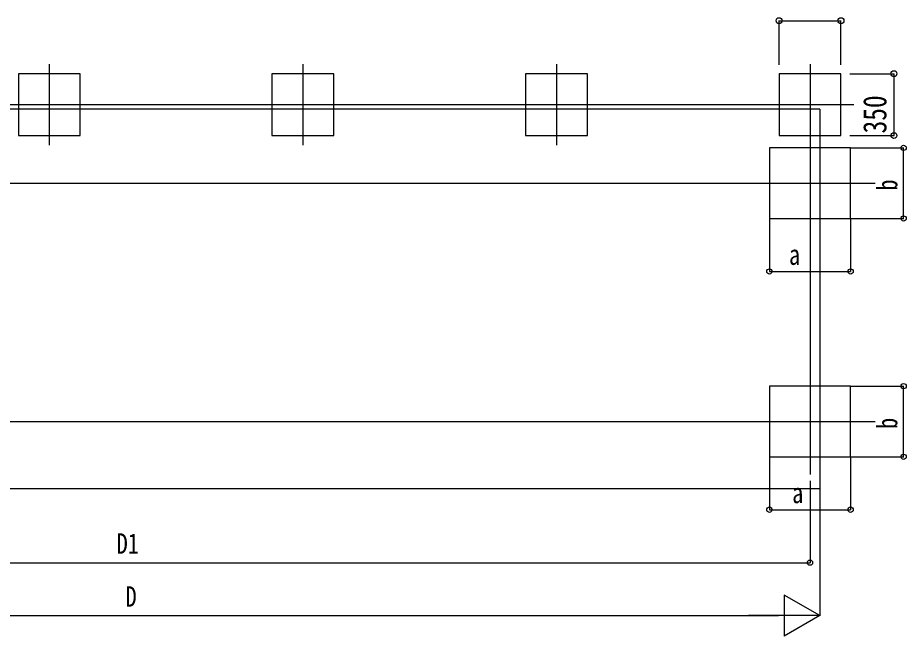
# Model space of a CAD drawing. Units: millimetres, scale not verified. Extents: x -16820 to 16820, y -11880 to 11880.
# Drawn here: x -2125 to 2907, y 3294 to 6798 of the extents above; entities that cross this region are included whole.
import ezdxf
from ezdxf.enums import TextEntityAlignment as Align

# ---------------------------------------------------------------- set-up
doc = ezdxf.new("R2010")
doc.units = ezdxf.units.MM
doc.header["$LTSCALE"] = 50
for name, color, linetype in [('0-3_YKK_12', 2, 'Continuous'), ('0-5_YKK_A1', 4, 'Continuous'), ('0-6_YKK_D', 6, 'Continuous')]:
    doc.layers.add(name, color=color, linetype=linetype)
doc.styles.add('ＭＳ ゴシック', font='')
doc.styles.get('ＭＳ ゴシック').set_extended_font_data('MS Gothic')

msp = doc.modelspace()

# ---------------------------------------------------------------- linework, layer by layer
at = {"layer": '0-3_YKK_12'}
for p, q in [((-1946.35, 6535.21), (-1946.35, 6075.82)), ((-510.35, 6535.21), (-510.35, 6075.82)), ((925.65, 6535.21), (925.65, 6075.82)), ((2361.65, 6535.21), (2361.65, 6075.82)), ((-5560.12, 6305.52), (2610.41, 6305.52)), ((2361.65, 6169.33), (2361.65, 5313.38)), ((-5680.12, 5860.52), (2730.41, 5860.52)), ((2361.65, 4810.51), (2361.65, 4210.52)), ((-5680.12, 4510.52), (2730.41, 4510.52))]:
    msp.add_line(p, q, dxfattribs=at)
at = {"layer": '0-5_YKK_A1'}
for p, q in [((2416.6, 6280.52), (-5361.4, 6280.52)), ((2416.6, 6280.52), (2416.6, 4128.68)), ((2416.6, 4128.68), (-5361.4, 4128.68))]:
    msp.add_line(p, q, dxfattribs=at)
for points in [[(-2121.35, 6130.52), (-1771.35, 6130.52), (-1771.35, 6480.52), (-2121.35, 6480.52)], [(-685.35, 6130.52), (-335.35, 6130.52), (-335.35, 6480.52), (-685.35, 6480.52)], [(750.65, 6130.52), (1100.65, 6130.52), (1100.65, 6480.52), (750.65, 6480.52)], [(2186.65, 6130.52), (2536.65, 6130.52), (2536.65, 6480.52), (2186.65, 6480.52)], [(2131.65, 5660.52), (2591.65, 5660.52), (2591.65, 6060.52), (2131.65, 6060.52)], [(2131.65, 4310.52), (2591.65, 4310.52), (2591.65, 4710.52), (2131.65, 4710.52)]]:
    msp.add_lwpolyline(points, close=True, dxfattribs=at)
at = {"layer": '0-6_YKK_D'}
for p, q in [((2186.65, 6530.52), (2186.65, 6781.52)), ((2186.65, 6780.52), (2536.65, 6780.52)), ((2536.65, 6530.52), (2536.65, 6781.52)), ((2586.65, 6480.52), (2837.65, 6480.52)), ((2836.65, 6480.52), (2836.65, 6130.52)), ((2586.65, 6130.52), (2837.65, 6130.52)), ((2592.65, 6060.52), (2892.65, 6060.52)), ((2891.65, 5660.52), (2891.65, 6060.52)), ((2131.65, 5659.52), (2131.65, 5359.52)), ((2591.65, 5659.52), (2591.65, 5359.52)), ((2592.65, 5660.52), (2892.65, 5660.52)), ((2131.65, 5360.52), (2591.65, 5360.52)), ((2361.65, 5312.88), (2361.65, 4811.01)), ((2592.65, 4710.52), (2892.65, 4710.52)), ((2891.65, 4310.52), (2891.65, 4710.52)), ((2131.65, 4309.52), (2131.65, 4009.52)), ((2591.65, 4309.52), (2591.65, 4009.52)), ((2592.65, 4310.52), (2892.65, 4310.52)), ((2361.65, 4174.52), (2361.65, 3709.52)), ((2416.6, 4127.68), (2416.6, 3409.52)), ((2131.65, 4010.52), (2591.65, 4010.52)), ((-5306.35, 3710.52), (2361.65, 3710.52)), ((2416.6, 3410.52), (2214.52, 3527.18)), ((2214.52, 3527.18), (2214.52, 3293.85)), ((-5128.07, 3410.52), (2183.26, 3410.52)), ((2416.6, 3410.52), (2012.45, 3410.52)), ((2416.6, 3410.52), (2214.52, 3293.85))]:
    msp.add_line(p, q, dxfattribs=at)
for centre, radius in [((2186.65, 6780.52), 17), ((2536.65, 6780.52), 17), ((2836.65, 6480.52), 17), ((2836.65, 6130.52), 17), ((2891.65, 6060.52), 14.88), ((2891.65, 5660.52), 14.88), ((2131.65, 5360.52), 14.88), ((2591.65, 5360.52), 14.88), ((2891.65, 4710.52), 14.88), ((2891.65, 4310.52), 14.88), ((2131.65, 4010.52), 14.88), ((2591.65, 4010.52), 14.88), ((2361.65, 3710.52), 14.88)]:
    msp.add_circle(centre, radius, dxfattribs=at)

# ---------------------------------------------------------------- texts
at = {"layer": '0-6_YKK_D', "style": 'ＭＳ ゴシック', "width": 0.8}
for s, height, p in [('350', 132, (2833.98, 6142.32)), ('b', 115.5, (2890.69, 5818.52)), ('b', 115.5, (2890.69, 4468.52))]:
    msp.add_text(s, height=height, rotation=90, dxfattribs=at).set_placement(p, align=Align.BOTTOM_LEFT)
for s, p in [('a', (2242.71, 5363.18)), ('a', (2260.64, 4013.18)), ('D1', (-1564.75, 3726.52)), ('D', (-1514.4, 3426.52))]:
    msp.add_text(s, height=115.5, dxfattribs=at).set_placement(p, align=Align.BOTTOM_LEFT)

doc.saveas('drawing.dxf')
